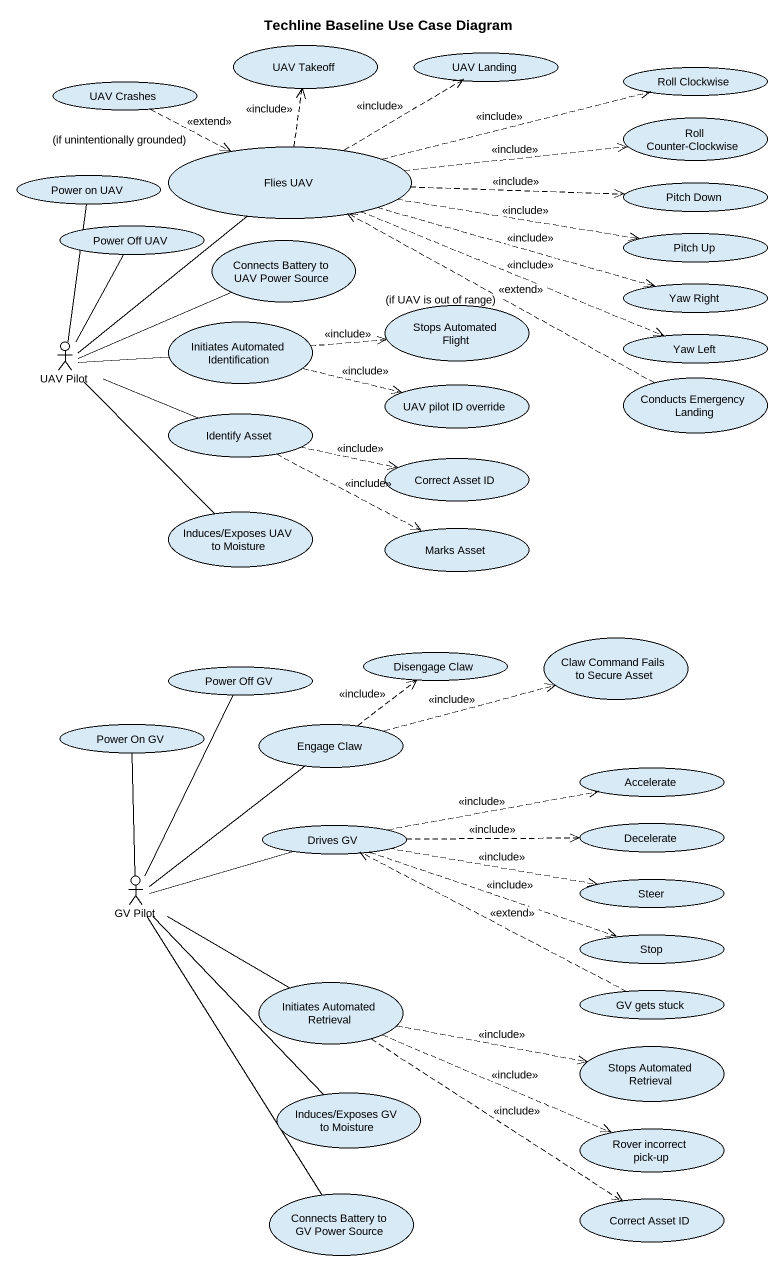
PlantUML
@startuml
title Techline Baseline Use Case Diagram
usecase "UAV Takeoff" as UAV_Takeoff
usecase "UAV Landing" as UAV_Landing
usecase "Roll Clockwise" as Roll_Clockwise
usecase "UAV Crashes" as UAV_Crashes
usecase "Roll Counter-Clockwise" as Roll_Counter_Clockwise
usecase "Flies UAV" as Flies_UAV
usecase "Power on UAV" as Power_on_UAV
usecase "Pitch Down" as Pitch_Down
usecase "Power Off UAV" as Power_Off_UAV
usecase "Connects Battery to UAV Power Source" as Connects_Battery_to_UAV
usecase "Pitch Up" as Pitch_Up
usecase "Stops Automated Flight" as Stops_Automated_Flight
usecase "Yaw Right" as Yaw_Right
actor "UAV Pilot" as UAV_Pilot
usecase "Initiates Automated Identification" as Initiates_Automated
usecase "Yaw Left" as Yaw_Left
usecase "UAV pilot ID override" as UAV_pilot_ID_override
usecase "Conducts Emergency Landing" as Conducts_Emergency_Landing
usecase "Identify Asset" as Identify_Asset
usecase "Correct Asset ID" as Correct_Asset_ID
usecase "Induces/Exposes UAV to Moisture" as Induces_Exposes_UAV_to
usecase "Marks Asset" as Marks_Asset
usecase "Power Off GV" as Power_Off_GV
usecase "Disengage Claw" as Disengage_Claw
usecase "Claw Command Fails to Secure Asset" as Claw_Command_Fails_to
usecase "Power On GV" as Power_On_GV
usecase "Engage Claw" as Engage_Claw
usecase Accelerate
usecase "Drives GV" as Drives_GV
usecase Decelerate
actor "GV Pilot" as GV_Pilot
usecase Steer
usecase "Stop" as Stop_
usecase "Initiates Automated Retrieval" as Initiates_Automated_2
usecase "GV gets stuck" as GV_gets_stuck
usecase "Stops Automated Retrieval" as Stops_Automated_Retrieval
usecase "Induces/Exposes GV to Moisture" as Induces_Exposes_GV_to
usecase "Rover incorrect pick-up" as Rover_incorrect_pick_up
usecase "Connects Battery to GV Power Source" as Connects_Battery_to_GV
usecase "Correct Asset ID" as Correct_Asset_ID_2
UAV_Crashes .right.> Flies_UAV : <<extend>>\n(if unintentionally grounded)
Flies_UAV .up.> UAV_Takeoff : <<include>>
Flies_UAV .right.> UAV_Landing : <<include>>
Flies_UAV .right.> Roll_Clockwise : <<include>>
Flies_UAV .right.> Roll_Counter_Clockwise : <<include>>
Flies_UAV .right.> Pitch_Down : <<include>>
Flies_UAV .right.> Pitch_Up : <<include>>
Flies_UAV .right.> Yaw_Right : <<include>>
Flies_UAV .right.> Yaw_Left : <<include>>
UAV_Pilot -up- Flies_UAV
UAV_Pilot -up- Power_on_UAV
UAV_Pilot -up- Power_Off_UAV
UAV_Pilot -right- Connects_Battery_to_UAV
UAV_Pilot -right- Initiates_Automated
UAV_Pilot -right- Identify_Asset
UAV_Pilot -- Induces_Exposes_UAV_to
Initiates_Automated .right.> Stops_Automated_Flight : <<include>>
Initiates_Automated .right.> UAV_pilot_ID_override : <<include>>
Conducts_Emergency_Landing .left.> Flies_UAV : <<extend>>\n(if UAV is out of range)
Identify_Asset .right.> Correct_Asset_ID : <<include>>
Identify_Asset .right.> Marks_Asset : <<include>>
Engage_Claw .up.> Disengage_Claw : <<include>>
Engage_Claw .right.> Claw_Command_Fails_to : <<include>>
Drives_GV .right.> Accelerate : <<include>>
Drives_GV .right.> Decelerate : <<include>>
Drives_GV .right.> Steer : <<include>>
Drives_GV .right.> Stop_ : <<include>>
GV_Pilot -up- Power_Off_GV
GV_Pilot -up- Power_On_GV
GV_Pilot -up- Engage_Claw
GV_Pilot -right- Drives_GV
GV_Pilot -right- Initiates_Automated_2
GV_Pilot -- Induces_Exposes_GV_to
GV_Pilot -- Connects_Battery_to_GV
Initiates_Automated_2 .right.> Stops_Automated_Retrieval : <<include>>
Initiates_Automated_2 .right.> Rover_incorrect_pick_up : <<include>>
Initiates_Automated_2 ..> Correct_Asset_ID_2 : <<include>>
GV_gets_stuck .left.> Drives_GV : <<extend>>
@enduml
